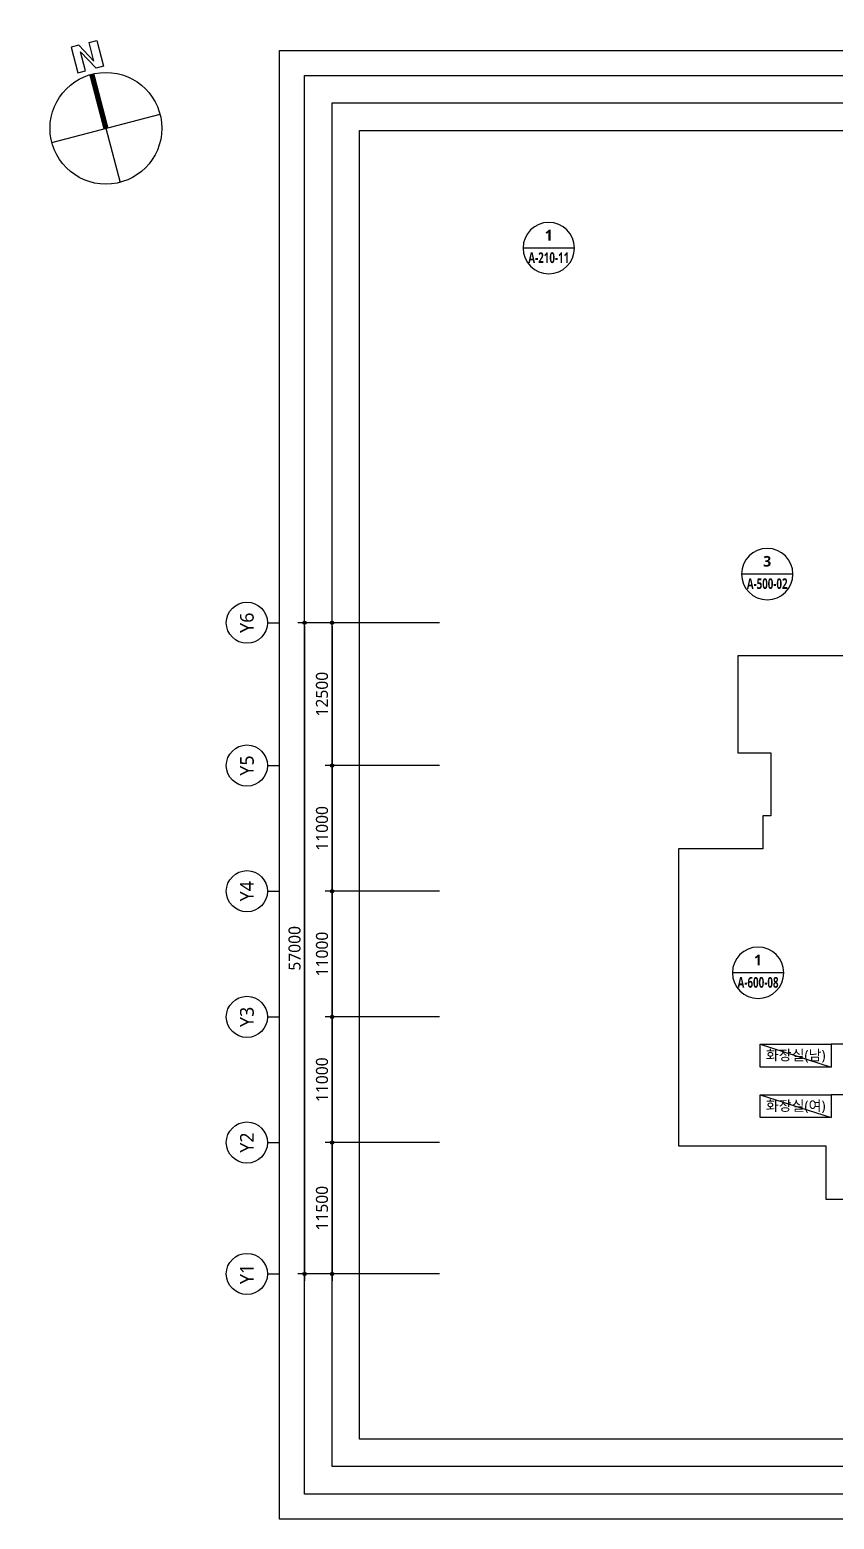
# Model space of a CAD drawing. Header units: millimetres. Extents: x -867282 to 190005487, y -1022614 to 455456909.
# Drawn here: x 1522941 to 1593311, y 36445 to 166823 of the extents above; entities that cross this region are included whole.
import ezdxf
from ezdxf.enums import TextEntityAlignment as Align

# ---------------------------------------------------------------- set-up
doc = ezdxf.new("R2010")
doc.units = ezdxf.units.MM
doc.header["$LTSCALE"] = 400
doc.header["$MEASUREMENT"] = 0
doc.header["$PDSIZE"] = -10
doc.layers.get('0').update_dxf_attribs({"linetype": 'CONTINUOUS'})
doc.layers.get('Defpoints').update_dxf_attribs({"color": 153, "linetype": 'CONTINUOUS'})
for name, color, linetype in [('A-ANNO-GRA1', 7, 'CONTINUOUS'), ('A-ANNO-SYMB', 7, 'CONTINUOUS'), ('A-ANNO-TEXT1', 7, 'CONTINUOUS'), ('A-ANNO-TEXT2', 3, 'CONTINUOUS'), ('A-ST-AXIS-BUB', 7, 'CONTINUOUS'), ('A-ST-AXIS-DIM', 7, 'CONTINUOUS'), ('AA-MKXS', 3, 'CONTINUOUS')]:
    doc.layers.add(name, color=color, linetype=linetype)
doc.layers.add('Defpoint', color=161, linetype='CONTINUOUS', plot=False)
doc.styles.add('2020음성 1차', font='')
doc.styles.add('SAMOO', font='romans.shx', dxfattribs={"bigfont": 'whgtxt.shx'})
doc.styles.add('SH_대대리576', font='malgun.ttf')
doc.styles.get('2020음성 1차').set_extended_font_data('NanumGothic', bold=True)
doc.dimstyles.new('SHP 600', dxfattribs={"dimscale": 300, "dimtxt": 3.5, "dimasz": 1, "dimexe": 2, "dimexo": 2, "dimgap": 1, "dimtad": 1, "dimdec": 0, "dimzin": 0, "dimdsep": 46, "dimtxsty": 'SH_대대리576', "dimblk": 'DIMDOT', "dimcen": 0.09, "dimclrt": 3, "dimadec": 0, "dimazin": 1, "dimtfac": 1, "dimtdec": 0, "dimtix": 1, "dimtmove": 2, "dimatfit": 0, "dimldrblk": 'DIMDOT', "dimfxl": 1, "dimtolj": 1, "dimtzin": 0, "dimarcsym": 0})

# ---------------------------------------------------------------- blocks, each defined once
blk = doc.blocks.new('DIMDOT')
at = {"color": 0}
blk.add_line((-2, 0), (2, 0), dxfattribs=at)
for radius in [0.5, 0.25]:
    blk.add_circle((0, 0), radius, dxfattribs=at)
blk = doc.blocks.new('*D95')
at = {"layer": 'A-ST-AXIS-DIM', "color": 0, "lineweight": -2, "transparency": 16777216}
for p, q in [((1558782, 114916), (1546382, 114916)), ((1546982, 114616), (1546982, 58216)), ((1558782, 57916), (1546382, 57916))]:
    blk.add_line(p, q, dxfattribs=at)
at = {"layer": 'Defpoints', "color": 0, "transparency": 16777216}
for p in [(1559382, 114916), (1546982, 57916), (1559382, 57916)]:
    blk.add_point(p, dxfattribs=at)
at = {"layer": 'A-ST-AXIS-DIM', "color": 0, "linetype": 'ByBlock', "lineweight": -2, "transparency": 16777216, "xscale": 300, "yscale": 300, "zscale": 300}
for p, rotation in [((1546982, 114916), 90), ((1546982, 57916), 270)]:
    blk.add_blockref('DIMDOT', p, dxfattribs=dict(at, rotation=rotation))
at = {"layer": 'A-ST-AXIS-DIM', "color": 3, "transparency": 16777216, "insert": (1546105, 86416), "char_height": 1050, "attachment_point": 5, "rotation": 90, "style": 'SH_대대리576'}
blk.add_mtext('\\A1;57000', dxfattribs=at)
blk = doc.blocks.new('*D96')
at = {"layer": 'A-ST-AXIS-DIM', "color": 0, "lineweight": -2, "transparency": 16777216}
for p, q in [((1558782, 69416), (1548782, 69416)), ((1549382, 69116), (1549382, 58216)), ((1558782, 57916), (1548782, 57916))]:
    blk.add_line(p, q, dxfattribs=at)
at = {"layer": 'Defpoints', "color": 0, "transparency": 16777216}
for p in [(1559382, 69416), (1549382, 57916), (1559382, 57916)]:
    blk.add_point(p, dxfattribs=at)
at = {"layer": 'A-ST-AXIS-DIM', "color": 0, "linetype": 'ByBlock', "lineweight": -2, "transparency": 16777216, "xscale": 300, "yscale": 300, "zscale": 300}
for p, rotation in [((1549382, 69416), 90), ((1549382, 57916), 270)]:
    blk.add_blockref('DIMDOT', p, dxfattribs=dict(at, rotation=rotation))
at = {"layer": 'A-ST-AXIS-DIM', "color": 3, "transparency": 16777216, "insert": (1548505, 63666), "char_height": 1050, "attachment_point": 5, "rotation": 90, "style": 'SH_대대리576'}
blk.add_mtext('\\A1;11500', dxfattribs=at)
blk = doc.blocks.new('*D97')
at = {"layer": 'A-ST-AXIS-DIM', "color": 0, "lineweight": -2, "transparency": 16777216}
for p, q in [((1558782, 80416), (1548782, 80416)), ((1549382, 80116), (1549382, 69716)), ((1558782, 69416), (1548782, 69416))]:
    blk.add_line(p, q, dxfattribs=at)
at = {"layer": 'Defpoints', "color": 0, "transparency": 16777216}
for p in [(1559382, 80416), (1549382, 69416), (1559382, 69416)]:
    blk.add_point(p, dxfattribs=at)
at = {"layer": 'A-ST-AXIS-DIM', "color": 0, "linetype": 'ByBlock', "lineweight": -2, "transparency": 16777216, "xscale": 300, "yscale": 300, "zscale": 300}
for p, rotation in [((1549382, 80416), 90), ((1549382, 69416), 270)]:
    blk.add_blockref('DIMDOT', p, dxfattribs=dict(at, rotation=rotation))
at = {"layer": 'A-ST-AXIS-DIM', "color": 3, "transparency": 16777216, "insert": (1548506, 74916), "char_height": 1050, "attachment_point": 5, "rotation": 90, "style": 'SH_대대리576'}
blk.add_mtext('\\A1;11000', dxfattribs=at)
blk = doc.blocks.new('*D98')
at = {"layer": 'A-ST-AXIS-DIM', "color": 0, "lineweight": -2, "transparency": 16777216}
for p, q in [((1558782, 91416), (1548782, 91416)), ((1549382, 91116), (1549382, 80716)), ((1558782, 80416), (1548782, 80416))]:
    blk.add_line(p, q, dxfattribs=at)
at = {"layer": 'Defpoints', "color": 0, "transparency": 16777216}
for p in [(1559382, 91416), (1549382, 80416), (1559382, 80416)]:
    blk.add_point(p, dxfattribs=at)
at = {"layer": 'A-ST-AXIS-DIM', "color": 0, "linetype": 'ByBlock', "lineweight": -2, "transparency": 16777216, "xscale": 300, "yscale": 300, "zscale": 300}
for p, rotation in [((1549382, 91416), 90), ((1549382, 80416), 270)]:
    blk.add_blockref('DIMDOT', p, dxfattribs=dict(at, rotation=rotation))
at = {"layer": 'A-ST-AXIS-DIM', "color": 3, "transparency": 16777216, "insert": (1548506, 85916), "char_height": 1050, "attachment_point": 5, "rotation": 90, "style": 'SH_대대리576'}
blk.add_mtext('\\A1;11000', dxfattribs=at)
blk = doc.blocks.new('*D99')
at = {"layer": 'A-ST-AXIS-DIM', "color": 0, "lineweight": -2, "transparency": 16777216}
for p, q in [((1558782, 102416), (1548782, 102416)), ((1549382, 102116), (1549382, 91716)), ((1558782, 91416), (1548782, 91416))]:
    blk.add_line(p, q, dxfattribs=at)
at = {"layer": 'Defpoints', "color": 0, "transparency": 16777216}
for p in [(1559382, 102416), (1549382, 91416), (1559382, 91416)]:
    blk.add_point(p, dxfattribs=at)
at = {"layer": 'A-ST-AXIS-DIM', "color": 0, "linetype": 'ByBlock', "lineweight": -2, "transparency": 16777216, "xscale": 300, "yscale": 300, "zscale": 300}
for p, rotation in [((1549382, 102416), 90), ((1549382, 91416), 270)]:
    blk.add_blockref('DIMDOT', p, dxfattribs=dict(at, rotation=rotation))
at = {"layer": 'A-ST-AXIS-DIM', "color": 3, "transparency": 16777216, "insert": (1548506, 96916), "char_height": 1050, "attachment_point": 5, "rotation": 90, "style": 'SH_대대리576'}
blk.add_mtext('\\A1;11000', dxfattribs=at)
blk = doc.blocks.new('*D100')
at = {"layer": 'A-ST-AXIS-DIM', "color": 0, "lineweight": -2, "transparency": 16777216}
for p, q in [((1558782, 114916), (1548782, 114916)), ((1549382, 114616), (1549382, 102716)), ((1558782, 102416), (1548782, 102416))]:
    blk.add_line(p, q, dxfattribs=at)
at = {"layer": 'Defpoints', "color": 0, "transparency": 16777216}
for p in [(1559382, 114916), (1549382, 102416), (1559382, 102416)]:
    blk.add_point(p, dxfattribs=at)
at = {"layer": 'A-ST-AXIS-DIM', "color": 0, "linetype": 'ByBlock', "lineweight": -2, "transparency": 16777216, "xscale": 300, "yscale": 300, "zscale": 300}
for p, rotation in [((1549382, 114916), 90), ((1549382, 102416), 270)]:
    blk.add_blockref('DIMDOT', p, dxfattribs=dict(at, rotation=rotation))
at = {"layer": 'A-ST-AXIS-DIM', "color": 3, "transparency": 16777216, "insert": (1548503, 108666), "char_height": 1050, "attachment_point": 5, "rotation": 90, "style": 'SH_대대리576'}
blk.add_mtext('\\A1;12500', dxfattribs=at)
blk = doc.blocks.new('A-ST-AXIS-BUB-1')
at = {"layer": 'A-ST-AXIS-BUB'}
blk.add_line((0, 350), (0, 0), dxfattribs=at)
blk.add_circle((0, 950), 600, dxfattribs=at)
blk = doc.blocks.new('dr-sy-018-D-M')
at = {"layer": 'A-ANNO-SYMB'}
for p, q in [((-1, 16.4), (-2.5, 16.4)), ((-2.5, 16.4), (-2.5, 11.4)), ((-1, 16.4), (1, 12.8)), ((-1, 15.09), (1.05, 11.4)), ((-1, 11.4), (-1, 15.09)), ((1, 12.8), (1, 16.4)), ((1, 16.4), (2.5, 16.4)), ((2.5, 16.4), (2.5, 11.4)), ((-2.5, 11.4), (-1, 11.4)), ((2.5, 11.4), (1.05, 11.4)), ((-10.5, 0), (10.5, 0)), ((0, 0), (0, -10.5))]:
    blk.add_line(p, q, dxfattribs=at)
at = {"layer": 'A-ANNO-SYMB', "const_width": 1}
blk.add_lwpolyline([(0, 10.5), (0, 0)], dxfattribs=at)
at = {"layer": 'A-ANNO-SYMB'}
blk.add_circle((0, 0), 10.5, dxfattribs=at)
blk = doc.blocks.new('*U392')
at = {"layer": 'AA-MKXS', "color": 3, "linetype": 'Continuous', "ltscale": 5}
blk.add_line((-5.999976, 0), (5.999976, 0), dxfattribs=at)
blk.add_circle((0, 0), 5.999976, dxfattribs=at)
at = {"layer": 'AA-MKXS', "style": 'SAMOO', "width": 0.85}
blk.add_attdef('ViewNUM', text='', height=2.5, dxfattribs=at).set_placement((0, 1), align=Align.BOTTOM_CENTER)
blk.add_attdef('SheetNUM', text='', height=2.5, dxfattribs=at).set_placement((0, -1), align=Align.TOP_CENTER)

msp = doc.modelspace()

# ---------------------------------------------------------------- linework, layer by layer
at = {"layer": 'A-ANNO-GRA1'}
for points in [[(1593039.7, 76020.9), (1586839.7, 76020.9), (1586839.7, 78020.9), (1593039.7, 78020.9)], [(1593039.7, 71599.4), (1586839.7, 71599.4), (1586839.7, 73599.4), (1593039.7, 73599.4)]]:
    msp.add_lwpolyline(points, close=True, dxfattribs=at)
for points in [[(1598466.8, 78020.9), (1593039.7, 78020.9)], [(1598466.8, 73599.4), (1593039.7, 73599.4)]]:
    msp.add_lwpolyline(points, dxfattribs=at)
at = {"layer": 'Defpoint'}
for p, q in [((1586839.7, 78020.9), (1593039.7, 76020.9)), ((1586839.7, 73599.4), (1593039.7, 71599.4))]:
    msp.add_line(p, q, dxfattribs=at)
for points in [[(1715981.8, 36444.9), (1544781.8, 36444.9), (1544781.8, 165016.3), (1715981.8, 165016.3)], [(1713781.8, 38644.9), (1546981.8, 38644.9), (1546981.8, 162816.3), (1713781.8, 162816.3)], [(1711381.8, 41044.9), (1549381.8, 41044.9), (1549381.8, 160416.3), (1711381.8, 160416.3)], [(1708981.8, 43444.9), (1551781.8, 43444.9), (1551781.8, 158016.3), (1708981.8, 158016.3)]]:
    msp.add_lwpolyline(points, close=True, dxfattribs=at)
msp.add_lwpolyline([(1594881.8, 112016.3), (1584881.8, 112016.3), (1584881.8, 103516.3), (1587781.8, 103516.3), (1587781.8, 98016.3), (1587081.8, 98016.3), (1587081.8, 95116.3), (1579681.8, 95116.3), (1579681.8, 69116.3), (1592581.8, 69116.3), (1592581.8, 64466.3), (1594881.8, 64466.3)], dxfattribs=at)

# ---------------------------------------------------------------- block references
at = {"xscale": 465.6960000000489, "yscale": 465.6960000000489, "zscale": 465.6960000000489, "rotation": 14.62512501076412}
msp.add_blockref('dr-sy-018-D-M', (1529600, 158200), dxfattribs=at)
ref = msp.add_blockref('*U392', (1568342.8, 147718.1), dxfattribs=dict(xscale=-375.0015000059622, yscale=375.0015000059622, zscale=375.0015000059622))
ref.add_attrib('SheetNUM', 'A-210-11', dxfattribs={"layer": 'AA-MKXS', "height": 937.5, "style": '2020음성 1차', "width": 0.7}).set_placement((1568342.8, 147343.1), align=Align.TOP_CENTER)
ref.add_attrib('ViewNUM', '1', dxfattribs={"layer": 'AA-MKXS', "height": 937.5, "style": '2020음성 1차'}).set_placement((1568342.8, 148093.1), align=Align.BOTTOM_CENTER)
ref = msp.add_blockref('*U392', (1587450.1, 119179.8), dxfattribs=dict(xscale=-375.0015000059622, yscale=375.0015000059622, zscale=375.0015000059622))
ref.add_attrib('SheetNUM', 'A-500-02', dxfattribs={"layer": 'AA-MKXS', "height": 930, "style": '2020음성 1차', "width": 0.7}).set_placement((1587450.1, 118804.8, 103000), align=Align.TOP_CENTER)
ref.add_attrib('ViewNUM', '3', dxfattribs={"layer": 'AA-MKXS', "height": 930, "style": '2020음성 1차'}).set_placement((1587450.1, 119554.8, 103000), align=Align.BOTTOM_CENTER)
ref = msp.add_blockref('*U392', (1586650.1, 84279.8), dxfattribs=dict(xscale=-375.0015000059622, yscale=375.0015000059622, zscale=375.0015000059622))
ref.add_attrib('SheetNUM', 'A-600-08', dxfattribs={"layer": 'AA-MKXS', "height": 937.5, "style": '2020음성 1차', "width": 0.7}).set_placement((1586650.1, 83904.8), align=Align.TOP_CENTER)
ref.add_attrib('ViewNUM', '1', dxfattribs={"layer": 'AA-MKXS', "height": 937.5, "style": '2020음성 1차'}).set_placement((1586650.1, 84654.8), align=Align.BOTTOM_CENTER)
at = {"layer": 'A-ST-AXIS-BUB', "xscale": 3, "yscale": 3, "zscale": 3, "rotation": 90}
for p in [(1544781.8, 114916.3), (1544781.8, 102416.3), (1544781.8, 91416.3), (1544781.8, 80416.3), (1544781.8, 69416.3), (1544781.8, 57916.3)]:
    msp.add_blockref('A-ST-AXIS-BUB-1', p, dxfattribs=at)

# ---------------------------------------------------------------- texts
at = {"layer": 'A-ANNO-TEXT1', "style": 'SH_대대리576'}
for s, p in [('Y6', (1541931.8, 114916.3)), ('Y5', (1541931.8, 102416.3)), ('Y4', (1541931.8, 91416.3)), ('Y3', (1541931.8, 80416.3)), ('Y2', (1541931.8, 69416.3)), ('Y1', (1541931.8, 57916.3))]:
    msp.add_text(s, height=1200, rotation=90, dxfattribs=at).set_placement(p, align=Align.MIDDLE_CENTER)
at = {"layer": 'A-ANNO-TEXT2', "style": 'SH_대대리576'}
for s, p in [('화장실(남)', (1589939.7, 77020.9)), ('화장실(여)', (1589939.7, 72599.4))]:
    msp.add_text(s, height=900, dxfattribs=at).set_placement(p, align=Align.MIDDLE)

# ---------------------------------------------------------------- dimensions: what is measured, and where the dimension line sits
at = {"layer": 'A-ST-AXIS-DIM'}
for base, p1, p2, picture, middle in [((1546981.8, 57916.3), (1559381.8, 114916.3), (1559381.8, 57916.3), '*D95', (1546104.6, 86416.3)), ((1549381.8, 102416.3), (1559381.8, 114916.3), (1559381.8, 102416.3), '*D100', (1548503.1, 108666.3)), ((1549381.8, 91416.3), (1559381.8, 102416.3), (1559381.8, 91416.3), '*D99', (1548506.1, 96916.3)), ((1549381.8, 80416.3), (1559381.8, 91416.3), (1559381.8, 80416.3), '*D98', (1548506.1, 85916.3)), ((1549381.8, 69416.3), (1559381.8, 80416.3), (1559381.8, 69416.3), '*D97', (1548506.1, 74916.3)), ((1549381.8, 57916.3), (1559381.8, 69416.3), (1559381.8, 57916.3), '*D96', (1548504.6, 63666.3))]:
    dim = msp.add_linear_dim(base=base, p1=p1, p2=p2, angle=90, dimstyle='SHP 600', dxfattribs=at)
    dim.commit()
    dim.dimension.update_dxf_attribs({"geometry": picture, "text_midpoint": middle})

doc.saveas('drawing.dxf')
